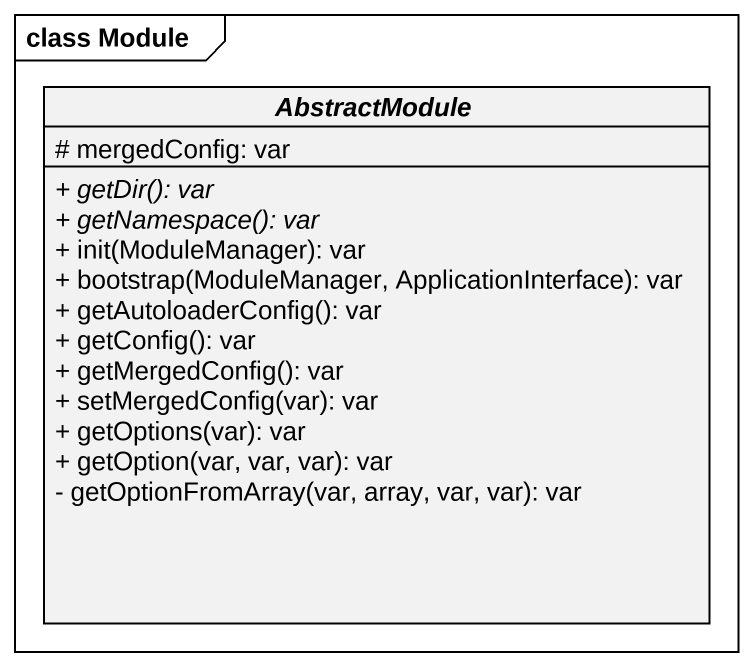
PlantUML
@startuml
mainframe class Module
hide circle
hide empty members
skinparam classAttributeIconSize 0
abstract class AbstractModule {
  # mergedConfig: var
  {abstract} + getDir(): var
  {abstract} + getNamespace(): var
  + init(ModuleManager): var
  + bootstrap(ModuleManager, ApplicationInterface): var
  + getAutoloaderConfig(): var
  + getConfig(): var
  + getMergedConfig(): var
  + setMergedConfig(var): var
  + getOptions(var): var
  + getOption(var, var, var): var
  - getOptionFromArray(var, array, var, var): var
}
@enduml
